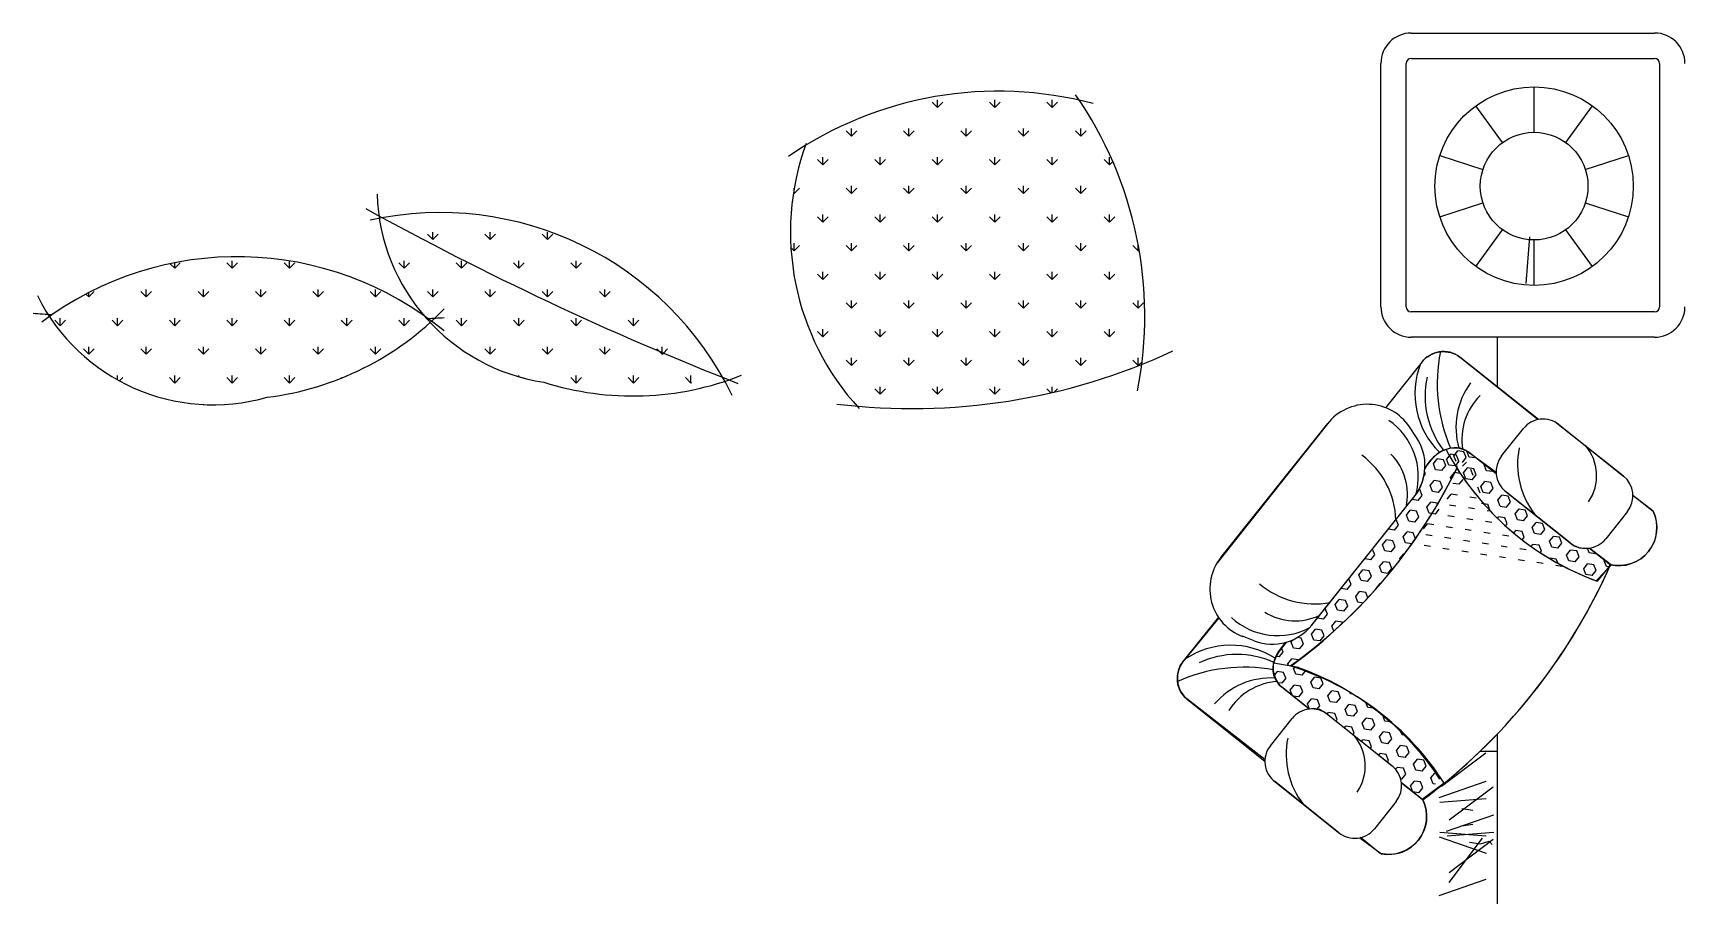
# Model space of a CAD drawing. Header units: inches. Extents: x -0.4 to 42.1, y 14 to 38.8.
# Drawn here: x 28.335 to 31.594, y 34.208 to 35.91 of the extents above; entities that cross this region are included whole.
import ezdxf

# ---------------------------------------------------------------- set-up
doc = ezdxf.new("R2010")
doc.units = ezdxf.units.IN
doc.header["$MEASUREMENT"] = 0
doc.layers.add('02', color=2, linetype='Continuous')

msp = doc.modelspace()

# ---------------------------------------------------------------- linework, layer by layer
at = {"layer": '02'}
for p, q in [((31.0543, 35.9098, -0.6857), (31.5343, 35.9098, -0.6857)), ((31.0543, 35.8598, -0.6857), (31.5343, 35.8598, -0.6857)), ((30.9943, 35.3698, -0.6857), (30.9943, 35.8498, -0.6857)), ((31.0443, 35.3698, -0.6857), (31.0443, 35.8498, -0.6857)), ((31.5443, 35.8498, -0.6857), (31.5443, 35.3698, -0.6857)), ((31.2967, 35.714), (31.2967, 35.8035)), ((30.1197, 35.763), (30.1091, 35.7736)), ((30.1197, 35.763), (30.1197, 35.778)), ((30.1197, 35.763), (30.1303, 35.7736)), ((30.2329, 35.763), (30.2223, 35.7736)), ((30.2329, 35.763), (30.2329, 35.778)), ((30.2329, 35.763), (30.2435, 35.7736)), ((30.346, 35.763), (30.3354, 35.7736)), ((30.346, 35.763), (30.346, 35.778)), ((30.346, 35.763), (30.3566, 35.7736)), ((31.2343, 35.6937), (31.1817, 35.7662)), ((31.3591, 35.6937), (31.4118, 35.7662)), ((29.95, 35.7064), (29.95, 35.7214)), ((30.0632, 35.7064), (30.0632, 35.7214)), ((30.1763, 35.7064), (30.1763, 35.7214)), ((30.2894, 35.7064), (30.2894, 35.7214)), ((30.4026, 35.7064), (30.4026, 35.7214)), ((29.95, 35.7064), (29.9394, 35.717)), ((29.95, 35.7064), (29.9606, 35.717)), ((30.0632, 35.7064), (30.0525, 35.717)), ((30.0632, 35.7064), (30.0738, 35.717)), ((30.1763, 35.7064), (30.1657, 35.717)), ((30.1763, 35.7064), (30.1869, 35.717)), ((30.2894, 35.7064), (30.2788, 35.717)), ((30.2894, 35.7064), (30.3, 35.717)), ((30.4026, 35.7064), (30.392, 35.717)), ((30.4026, 35.7064), (30.4132, 35.717)), ((29.8934, 35.6498), (29.8828, 35.6605)), ((29.8934, 35.6498), (29.8934, 35.6648)), ((29.8934, 35.6498), (29.9041, 35.6605)), ((30.0066, 35.6498), (29.996, 35.6605)), ((30.0066, 35.6498), (30.0066, 35.6648)), ((30.0066, 35.6498), (30.0172, 35.6605)), ((30.1197, 35.6498), (30.1091, 35.6605)), ((30.1197, 35.6498), (30.1197, 35.6648)), ((30.1197, 35.6498), (30.1303, 35.6605)), ((30.2329, 35.6498), (30.2223, 35.6605)), ((30.2329, 35.6498), (30.2329, 35.6648)), ((30.2329, 35.6498), (30.2435, 35.6605)), ((30.346, 35.6498), (30.3354, 35.6605)), ((30.346, 35.6498), (30.346, 35.6648)), ((30.346, 35.6498), (30.3566, 35.6605)), ((30.4591, 35.6498), (30.4485, 35.6605)), ((30.4591, 35.6498), (30.4591, 35.6648)), ((30.4591, 35.6498), (30.4654, 35.6562)), ((31.1106, 35.6683), (31.1957, 35.6406)), ((31.3977, 35.6406), (31.4829, 35.6683)), ((29.8369, 35.5933), (29.8354, 35.5948)), ((29.8369, 35.5933), (29.8369, 35.6039)), ((29.8369, 35.5933), (29.8475, 35.6039)), ((29.95, 35.5933), (29.9394, 35.6039)), ((29.95, 35.5933), (29.95, 35.6083)), ((29.95, 35.5933), (29.9606, 35.6039)), ((30.0632, 35.5933), (30.0525, 35.6039)), ((30.0632, 35.5933), (30.0632, 35.6083)), ((30.0632, 35.5933), (30.0738, 35.6039)), ((30.1763, 35.5933), (30.1657, 35.6039)), ((30.1763, 35.5933), (30.1763, 35.6083)), ((30.1763, 35.5933), (30.1869, 35.6039)), ((30.2894, 35.5933), (30.2788, 35.6039)), ((30.2894, 35.5933), (30.2894, 35.6083)), ((30.2894, 35.5933), (30.3, 35.6039)), ((30.4026, 35.5933), (30.392, 35.6039)), ((30.4026, 35.5933), (30.4026, 35.6083)), ((30.4026, 35.5933), (30.4132, 35.6039)), ((31.1106, 35.5473), (31.1957, 35.575)), ((31.3977, 35.575), (31.4829, 35.5473)), ((29.8934, 35.5367), (29.8828, 35.5473)), ((29.8934, 35.5367), (29.8934, 35.5517)), ((29.8934, 35.5367), (29.9041, 35.5473)), ((30.0066, 35.5367), (29.996, 35.5473)), ((30.0066, 35.5367), (30.0066, 35.5517)), ((30.0066, 35.5367), (30.0172, 35.5473)), ((30.1197, 35.5367), (30.1091, 35.5473)), ((30.1197, 35.5367), (30.1197, 35.5517)), ((30.1197, 35.5367), (30.1303, 35.5473)), ((30.2329, 35.5367), (30.2223, 35.5473)), ((30.2329, 35.5367), (30.2329, 35.5517)), ((30.2329, 35.5367), (30.2435, 35.5473)), ((30.346, 35.5367), (30.3354, 35.5473)), ((30.346, 35.5367), (30.346, 35.5517)), ((30.346, 35.5367), (30.3566, 35.5473)), ((30.4591, 35.5367), (30.4485, 35.5473)), ((30.4591, 35.5367), (30.4591, 35.5517)), ((30.4591, 35.5367), (30.4697, 35.5473)), ((29.1239, 35.5023, -1.3714), (29.1133, 35.513, -1.3714)), ((29.1239, 35.5023, -1.3714), (29.1239, 35.5173, -1.3714)), ((29.1239, 35.5023, -1.3714), (29.1345, 35.513, -1.3714)), ((29.237, 35.5023, -1.3714), (29.2264, 35.513, -1.3714)), ((29.237, 35.5023, -1.3714), (29.237, 35.5173, -1.3714)), ((29.237, 35.5023, -1.3714), (29.2476, 35.513, -1.3714)), ((29.3502, 35.5023, -1.3714), (29.3396, 35.513, -1.3714)), ((29.3502, 35.5023, -1.3714), (29.3502, 35.5173, -1.3714)), ((29.3502, 35.5023, -1.3714), (29.3608, 35.513, -1.3714)), ((29.8369, 35.4801), (29.8369, 35.4951)), ((29.95, 35.4801), (29.95, 35.4951)), ((30.0632, 35.4801), (30.0632, 35.4951)), ((30.1763, 35.4801), (30.1763, 35.4951)), ((30.2894, 35.4801), (30.2894, 35.4951)), ((30.4026, 35.4801), (30.4026, 35.4951)), ((31.1817, 35.4494), (31.2343, 35.5219)), ((31.2811, 35.416, -0.6857), (31.288, 35.5079, -0.6857)), ((31.2967, 35.4121), (31.2967, 35.5016)), ((31.4118, 35.4494), (31.3591, 35.5219)), ((28.7279, 35.4458, -1.3714), (28.7279, 35.4608, -1.3714)), ((28.8411, 35.4458, -1.3714), (28.8411, 35.4603, -1.3714)), ((29.0673, 35.4458, -1.3714), (29.0673, 35.4608, -1.3714)), ((29.1805, 35.4458, -1.3714), (29.1805, 35.4608, -1.3714)), ((29.2936, 35.4458, -1.3714), (29.2936, 35.4608, -1.3714)), ((29.4067, 35.4458, -1.3714), (29.4067, 35.4608, -1.3714)), ((29.8369, 35.4801), (29.8304, 35.4866)), ((29.8369, 35.4801), (29.8475, 35.4907)), ((29.95, 35.4801), (29.9394, 35.4907)), ((29.95, 35.4801), (29.9606, 35.4907)), ((30.0632, 35.4801), (30.0525, 35.4907)), ((30.0632, 35.4801), (30.0738, 35.4907)), ((30.1763, 35.4801), (30.1657, 35.4907)), ((30.1763, 35.4801), (30.1869, 35.4907)), ((30.2894, 35.4801), (30.2788, 35.4907)), ((30.2894, 35.4801), (30.3, 35.4907)), ((30.4026, 35.4801), (30.392, 35.4907)), ((30.4026, 35.4801), (30.4132, 35.4907)), ((30.5157, 35.4801), (30.5051, 35.4907)), ((30.5157, 35.4801), (30.5157, 35.4914)), ((30.5157, 35.4801), (30.5174, 35.4818)), ((28.6148, 35.4458, -1.3714), (28.6058, 35.4548, -1.3714)), ((28.6148, 35.4458, -1.3714), (28.6148, 35.4566, -1.3714)), ((28.6148, 35.4458, -1.3714), (28.6254, 35.4564, -1.3714)), ((28.7279, 35.4458, -1.3714), (28.7173, 35.4564, -1.3714)), ((28.7279, 35.4458, -1.3714), (28.7385, 35.4564, -1.3714)), ((28.8411, 35.4458, -1.3714), (28.8305, 35.4564, -1.3714)), ((28.8411, 35.4458, -1.3714), (28.8517, 35.4564, -1.3714)), ((29.0673, 35.4458, -1.3714), (29.0567, 35.4564, -1.3714)), ((29.0673, 35.4458, -1.3714), (29.0779, 35.4564, -1.3714)), ((29.1805, 35.4458, -1.3714), (29.1699, 35.4564, -1.3714)), ((29.1805, 35.4458, -1.3714), (29.1911, 35.4564, -1.3714)), ((29.2936, 35.4458, -1.3714), (29.283, 35.4564, -1.3714)), ((29.2936, 35.4458, -1.3714), (29.3042, 35.4564, -1.3714)), ((29.4067, 35.4458, -1.3714), (29.3961, 35.4564, -1.3714)), ((29.4067, 35.4458, -1.3714), (29.4174, 35.4564, -1.3714)), ((29.8934, 35.4236), (29.8828, 35.4342)), ((29.8934, 35.4236), (29.8934, 35.4386)), ((29.8934, 35.4236), (29.9041, 35.4342)), ((30.0066, 35.4236), (29.996, 35.4342)), ((30.0066, 35.4236), (30.0066, 35.4386)), ((30.0066, 35.4236), (30.0172, 35.4342)), ((30.1197, 35.4236), (30.1091, 35.4342)), ((30.1197, 35.4236), (30.1197, 35.4386)), ((30.1197, 35.4236), (30.1303, 35.4342)), ((30.2329, 35.4236), (30.2223, 35.4342)), ((30.2329, 35.4236), (30.2329, 35.4386)), ((30.2329, 35.4236), (30.2435, 35.4342)), ((30.346, 35.4236), (30.3354, 35.4342)), ((30.346, 35.4236), (30.346, 35.4386)), ((30.346, 35.4236), (30.3566, 35.4342)), ((30.4591, 35.4236), (30.4485, 35.4342)), ((30.4591, 35.4236), (30.4591, 35.4386)), ((30.4591, 35.4236), (30.4697, 35.4342)), ((28.4451, 35.3892, -1.3714), (28.4395, 35.3948, -1.3714)), ((28.4451, 35.3892, -1.3714), (28.4557, 35.3998, -1.3714)), ((28.4451, 35.3892, -1.3714), (28.4451, 35.3977, -1.3714)), ((28.5582, 35.3892, -1.3714), (28.5476, 35.3998, -1.3714)), ((28.5582, 35.3892, -1.3714), (28.5582, 35.4042, -1.3714)), ((28.5582, 35.3892, -1.3714), (28.5688, 35.3998, -1.3714)), ((28.6714, 35.3892, -1.3714), (28.6607, 35.3998, -1.3714)), ((28.6714, 35.3892, -1.3714), (28.6714, 35.4042, -1.3714)), ((28.6714, 35.3892, -1.3714), (28.682, 35.3998, -1.3714)), ((28.7845, 35.3892, -1.3714), (28.7739, 35.3998, -1.3714)), ((28.7845, 35.3892, -1.3714), (28.7845, 35.4042, -1.3714)), ((28.7845, 35.3892, -1.3714), (28.7951, 35.3998, -1.3714)), ((28.8976, 35.3892, -1.3714), (28.887, 35.3998, -1.3714)), ((28.8976, 35.3892, -1.3714), (28.8976, 35.4042, -1.3714)), ((28.8976, 35.3892, -1.3714), (28.9082, 35.3998, -1.3714)), ((29.0108, 35.3892, -1.3714), (29.0002, 35.3998, -1.3714)), ((29.0108, 35.3892, -1.3714), (29.0108, 35.4042, -1.3714)), ((29.0108, 35.3892, -1.3714), (29.0214, 35.3998, -1.3714)), ((29.1239, 35.3892, -1.3714), (29.1133, 35.3998, -1.3714)), ((29.1239, 35.3892, -1.3714), (29.1239, 35.4042, -1.3714)), ((29.1239, 35.3892, -1.3714), (29.1345, 35.3998, -1.3714)), ((29.237, 35.3892, -1.3714), (29.2264, 35.3998, -1.3714)), ((29.237, 35.3892, -1.3714), (29.237, 35.4042, -1.3714)), ((29.237, 35.3892, -1.3714), (29.2476, 35.3998, -1.3714)), ((29.3502, 35.3892, -1.3714), (29.3396, 35.3998, -1.3714)), ((29.3502, 35.3892, -1.3714), (29.3502, 35.4042, -1.3714)), ((29.3502, 35.3892, -1.3714), (29.3608, 35.3998, -1.3714)), ((29.4633, 35.3892, -1.3714), (29.4527, 35.3998, -1.3714)), ((29.4633, 35.3892, -1.3714), (29.4633, 35.4042, -1.3714)), ((29.4633, 35.3892, -1.3714), (29.4739, 35.3998, -1.3714)), ((29.95, 35.367), (29.9394, 35.3776)), ((29.95, 35.367), (29.95, 35.382)), ((29.95, 35.367), (29.9606, 35.3776)), ((30.0632, 35.367), (30.0525, 35.3776)), ((30.0632, 35.367), (30.0632, 35.382)), ((30.0632, 35.367), (30.0738, 35.3776)), ((30.1763, 35.367), (30.1657, 35.3776)), ((30.1763, 35.367), (30.1763, 35.382)), ((30.1763, 35.367), (30.1869, 35.3776)), ((30.2894, 35.367), (30.2788, 35.3776)), ((30.2894, 35.367), (30.2894, 35.382)), ((30.2894, 35.367), (30.3, 35.3776)), ((30.4026, 35.367), (30.392, 35.3776)), ((30.4026, 35.367), (30.4026, 35.382)), ((30.4026, 35.367), (30.4132, 35.3776)), ((30.5157, 35.367), (30.5051, 35.3776)), ((30.5157, 35.367), (30.5157, 35.382)), ((30.5157, 35.367), (30.5263, 35.3776)), ((28.3885, 35.3326, -1.3714), (28.3779, 35.3432, -1.3714)), ((28.3885, 35.3326, -1.3714), (28.3885, 35.3476, -1.3714)), ((28.3885, 35.3326, -1.3714), (28.3991, 35.3432, -1.3714)), ((28.5017, 35.3326, -1.3714), (28.491, 35.3432, -1.3714)), ((28.5017, 35.3326, -1.3714), (28.5017, 35.3476, -1.3714)), ((28.5017, 35.3326, -1.3714), (28.5123, 35.3432, -1.3714)), ((28.6048, 35.3426, -1.3714), (28.6042, 35.3432, -1.3714)), ((28.6148, 35.3326, -1.3714), (28.6048, 35.3426, -1.3714)), ((28.6148, 35.3326, -1.3714), (28.6148, 35.3476, -1.3714)), ((28.6148, 35.3326, -1.3714), (28.6242, 35.342, -1.3714)), ((28.6242, 35.342, -1.3714), (28.6254, 35.3432, -1.3714)), ((28.7206, 35.3399, -1.3714), (28.7173, 35.3432, -1.3714)), ((28.7279, 35.3326, -1.3714), (28.7206, 35.3399, -1.3714)), ((28.7279, 35.3326, -1.3714), (28.7279, 35.3476, -1.3714)), ((28.7279, 35.3326, -1.3714), (28.735, 35.3397, -1.3714)), ((28.735, 35.3397, -1.3714), (28.7385, 35.3432, -1.3714)), ((28.8343, 35.3394, -1.3714), (28.8305, 35.3432, -1.3714)), ((28.8411, 35.3326, -1.3714), (28.8343, 35.3394, -1.3714)), ((28.8411, 35.3326, -1.3714), (28.8411, 35.3476, -1.3714)), ((28.8411, 35.3326, -1.3714), (28.8479, 35.3395, -1.3714)), ((28.8479, 35.3395, -1.3714), (28.8517, 35.3432, -1.3714)), ((28.946, 35.3408, -1.3714), (28.9436, 35.3432, -1.3714)), ((28.9542, 35.3326, -1.3714), (28.946, 35.3408, -1.3714)), ((28.9542, 35.3326, -1.3714), (28.9542, 35.3476, -1.3714)), ((28.9542, 35.3326, -1.3714), (28.9628, 35.3412, -1.3714)), ((28.9628, 35.3412, -1.3714), (28.9648, 35.3432, -1.3714)), ((29.0673, 35.3326, -1.3714), (29.0567, 35.3432, -1.3714)), ((29.0673, 35.3326, -1.3714), (29.0673, 35.3476, -1.3714)), ((29.0673, 35.3326, -1.3714), (29.0779, 35.3432, -1.3714)), ((29.1805, 35.3326, -1.3714), (29.1699, 35.3432, -1.3714)), ((29.1805, 35.3326, -1.3714), (29.1805, 35.3476, -1.3714)), ((29.1805, 35.3326, -1.3714), (29.1911, 35.3432, -1.3714)), ((29.2936, 35.3326, -1.3714), (29.283, 35.3432, -1.3714)), ((29.2936, 35.3326, -1.3714), (29.2936, 35.3476, -1.3714)), ((29.2936, 35.3326, -1.3714), (29.3042, 35.3432, -1.3714)), ((29.4067, 35.3326, -1.3714), (29.3961, 35.3432, -1.3714)), ((29.4067, 35.3326, -1.3714), (29.4067, 35.3476, -1.3714)), ((29.4067, 35.3326, -1.3714), (29.4174, 35.3432, -1.3714)), ((29.5199, 35.3326, -1.3714), (29.5093, 35.3432, -1.3714)), ((29.5199, 35.3326, -1.3714), (29.5199, 35.3476, -1.3714)), ((29.5199, 35.3326, -1.3714), (29.5305, 35.3432, -1.3714)), ((31.5343, 35.3598, -0.6857), (31.0543, 35.3598, -0.6857)), ((29.8934, 35.3104), (29.8828, 35.321)), ((29.8934, 35.3104), (29.8934, 35.3254)), ((29.8934, 35.3104), (29.9041, 35.321)), ((30.0066, 35.3104), (29.996, 35.321)), ((30.0066, 35.3104), (30.0066, 35.3254)), ((30.0066, 35.3104), (30.0172, 35.321)), ((30.1197, 35.3104), (30.1091, 35.321)), ((30.1197, 35.3104), (30.1197, 35.3254)), ((30.1197, 35.3104), (30.1303, 35.321)), ((30.2329, 35.3104), (30.2223, 35.321)), ((30.2329, 35.3104), (30.2329, 35.3254)), ((30.2329, 35.3104), (30.2435, 35.321)), ((30.346, 35.3104), (30.3354, 35.321)), ((30.346, 35.3104), (30.346, 35.3254)), ((30.346, 35.3104), (30.3566, 35.321)), ((30.4591, 35.3104), (30.4485, 35.321)), ((30.4591, 35.3104), (30.4591, 35.3254)), ((30.4591, 35.3104), (30.4697, 35.321)), ((31.5343, 35.3098, -0.6857), (31.0543, 35.3098, -0.6857)), ((31.2238, 35.3098, -0.6857), (31.2238, 35.2121, -0.6857)), ((28.4451, 35.2761, -1.3714), (28.4345, 35.2867, -1.3714)), ((28.4451, 35.2761, -1.3714), (28.4451, 35.2911, -1.3714)), ((28.4451, 35.2761, -1.3714), (28.4557, 35.2867, -1.3714)), ((28.5582, 35.2761, -1.3714), (28.5476, 35.2867, -1.3714)), ((28.5582, 35.2761, -1.3714), (28.5582, 35.2911, -1.3714)), ((28.5582, 35.2761, -1.3714), (28.5688, 35.2867, -1.3714)), ((28.6714, 35.2761, -1.3714), (28.6607, 35.2867, -1.3714)), ((28.6714, 35.2761, -1.3714), (28.6714, 35.2911, -1.3714)), ((28.6714, 35.2761, -1.3714), (28.682, 35.2867, -1.3714)), ((28.7845, 35.2761, -1.3714), (28.7739, 35.2867, -1.3714)), ((28.7845, 35.2761, -1.3714), (28.7845, 35.2911, -1.3714)), ((28.7845, 35.2761, -1.3714), (28.7951, 35.2867, -1.3714)), ((28.8976, 35.2761, -1.3714), (28.887, 35.2867, -1.3714)), ((28.8976, 35.2761, -1.3714), (28.8976, 35.2911, -1.3714)), ((28.8976, 35.2761, -1.3714), (28.9082, 35.2867, -1.3714)), ((29.0108, 35.2761, -1.3714), (29.0002, 35.2867, -1.3714)), ((29.0108, 35.2761, -1.3714), (29.0108, 35.2911, -1.3714)), ((29.0108, 35.2761, -1.3714), (29.0214, 35.2867, -1.3714)), ((29.237, 35.2761, -1.3714), (29.2264, 35.2867, -1.3714)), ((29.237, 35.2761, -1.3714), (29.237, 35.2911, -1.3714)), ((29.237, 35.2761, -1.3714), (29.2476, 35.2867, -1.3714)), ((29.3502, 35.2761, -1.3714), (29.3396, 35.2867, -1.3714)), ((29.3502, 35.2761, -1.3714), (29.3502, 35.2911, -1.3714)), ((29.3502, 35.2761, -1.3714), (29.3608, 35.2867, -1.3714)), ((29.4633, 35.2761, -1.3714), (29.4527, 35.2867, -1.3714)), ((29.4633, 35.2761, -1.3714), (29.4633, 35.2911, -1.3714)), ((29.4633, 35.2761, -1.3714), (29.4739, 35.2867, -1.3714)), ((29.5702, 35.2823, -1.3714), (29.5658, 35.2867, -1.3714)), ((29.5765, 35.2761, -1.3714), (29.5702, 35.2823, -1.3714)), ((29.5765, 35.2761, -1.3714), (29.5765, 35.2911, -1.3714)), ((29.5765, 35.2761, -1.3714), (29.579, 35.2786, -1.3714)), ((29.579, 35.2786, -1.3714), (29.5871, 35.2867, -1.3714)), ((29.95, 35.2539), (29.9394, 35.2645)), ((29.95, 35.2539), (29.95, 35.2689)), ((29.95, 35.2539), (29.9606, 35.2645)), ((30.0632, 35.2539), (30.0525, 35.2645)), ((30.0632, 35.2539), (30.0632, 35.2689)), ((30.0632, 35.2539), (30.0738, 35.2645)), ((30.1763, 35.2539), (30.1657, 35.2645)), ((30.1763, 35.2539), (30.1763, 35.2689)), ((30.1763, 35.2539), (30.1869, 35.2645)), ((30.2894, 35.2539), (30.2788, 35.2645)), ((30.2894, 35.2539), (30.2894, 35.2689)), ((30.2894, 35.2539), (30.3, 35.2645)), ((30.4026, 35.2539), (30.392, 35.2645)), ((30.4026, 35.2539), (30.4026, 35.2689)), ((30.4026, 35.2539), (30.4132, 35.2645)), ((30.5157, 35.2539), (30.5051, 35.2645)), ((30.5157, 35.2539), (30.5157, 35.2689)), ((31.305, 35.1476, -0.6857), (31.15, 35.2708, -0.6857)), ((31.1515, 35.2696, -0.6857), (31.3046, 35.1475, -0.6857)), ((28.5017, 35.2259, -1.3714), (28.5017, 35.2345, -1.3714)), ((28.6148, 35.2195, -1.3714), (28.6148, 35.2345, -1.3714)), ((28.7279, 35.2195, -1.3714), (28.7279, 35.2345, -1.3714)), ((28.8411, 35.2195, -1.3714), (28.8411, 35.2345, -1.3714)), ((28.9542, 35.2336, -1.3714), (28.9542, 35.2345, -1.3714)), ((29.2936, 35.232, -1.3714), (29.2936, 35.2345, -1.3714)), ((29.4067, 35.2195, -1.3714), (29.4067, 35.2345, -1.3714)), ((29.5199, 35.2195, -1.3714), (29.5199, 35.2345, -1.3714)), ((29.633, 35.2195, -1.3714), (29.633, 35.2345, -1.3714)), ((30.5157, 35.2539), (30.5232, 35.2613)), ((31.0756, 35.2611), (31.0035, 35.1708)), ((28.5058, 35.2236, -1.3714), (28.5123, 35.2301, -1.3714)), ((28.6148, 35.2195, -1.3714), (28.6042, 35.2301, -1.3714)), ((28.6148, 35.2195, -1.3714), (28.6254, 35.2301, -1.3714)), ((28.7279, 35.2195, -1.3714), (28.7173, 35.2301, -1.3714)), ((28.7279, 35.2195, -1.3714), (28.7385, 35.2301, -1.3714)), ((28.8411, 35.2195, -1.3714), (28.8305, 35.2301, -1.3714)), ((28.8411, 35.2195, -1.3714), (28.8517, 35.2301, -1.3714)), ((28.9443, 35.2294, -1.3714), (28.9436, 35.2301, -1.3714)), ((29.3034, 35.2293, -1.3714), (29.3042, 35.2301, -1.3714)), ((29.4067, 35.2195, -1.3714), (29.3961, 35.2301, -1.3714)), ((29.4067, 35.2195, -1.3714), (29.4174, 35.2301, -1.3714)), ((29.5199, 35.2195, -1.3714), (29.5093, 35.2301, -1.3714)), ((29.5199, 35.2195, -1.3714), (29.5305, 35.2301, -1.3714)), ((29.633, 35.2195, -1.3714), (29.6224, 35.2301, -1.3714)), ((29.633, 35.2195, -1.3714), (29.6342, 35.2207, -1.3714)), ((30.0066, 35.1973), (29.996, 35.2079)), ((30.0066, 35.1973), (30.0066, 35.2123)), ((30.0066, 35.1973), (30.0172, 35.2079)), ((30.1197, 35.1973), (30.1091, 35.2079)), ((30.1197, 35.1973), (30.1197, 35.2123)), ((30.1197, 35.1973), (30.1303, 35.2079)), ((30.2329, 35.1973), (30.2223, 35.2079)), ((30.2329, 35.1973), (30.2329, 35.2123)), ((30.2329, 35.1973), (30.2435, 35.2079)), ((30.3432, 35.2001), (30.3354, 35.2079)), ((30.346, 35.2008), (30.346, 35.2123)), ((30.3506, 35.2019), (30.3566, 35.2079)), ((28.6714, 35.1771, -1.3714), (28.6714, 35.1779, -1.3714)), ((30.8889, 35.1391, -0.6857), (30.6717, 34.8657, -0.6857)), ((30.6787, 34.8757, -0.6857), (30.8894, 35.1398, -0.6857)), ((31.4728, 35.0361, -0.6857), (31.3373, 35.143, -0.6857)), ((31.3457, 35.1376, -0.6857), (31.4728, 35.0361, -0.6857)), ((31.0646, 35.1123, -0.6857), (31.0508, 35.133, -0.6857)), ((31.2326, 35.076, -0.6857), (31.2754, 35.1297, -0.6857)), ((31.0813, 35.0518, -0.6857), (31.0969, 35.0714, -0.6857)), ((31.0979, 35.0602, -0.6857), (31.1056, 35.07, -0.6857)), ((31.118, 35.0682, -0.6857), (31.1056, 35.07, -0.6857)), ((31.1315, 35.0791), (31.1237, 35.0694)), ((31.1282, 35.0577, -0.6857), (31.1237, 35.0694, -0.6857)), ((31.1438, 35.0773, -0.6857), (31.1315, 35.0791, -0.6857)), ((31.1382, 35.0761, -0.6857), (31.146, 35.0858, -0.6857)), ((31.1427, 35.0644, -0.6857), (31.1382, 35.0761, -0.6857)), ((31.1484, 35.0656, -0.6857), (31.1438, 35.0773, -0.6857)), ((31.1583, 35.084, -0.6857), (31.146, 35.0858, -0.6857)), ((31.1551, 35.0626, -0.6857), (31.1629, 35.0723, -0.6857)), ((31.1629, 35.0723, -0.6857), (31.1583, 35.084, -0.6857)), ((31.1617, 35.0868, -0.6857), (31.2217, 35.0438, -0.6857)), ((31.1643, 35.0855), (31.164, 35.0852)), ((31.1686, 35.0735, -0.6857), (31.164, 35.0852, -0.6857)), ((31.1809, 35.0717, -0.6857), (31.1686, 35.0735, -0.6857)), ((31.1728, 35.0799, -0.6857), (31.2218, 35.0408, -0.6857)), ((31.1809, 35.0717, -0.6857), (31.1818, 35.0728, -0.6857)), ((31.0795, 35.0373, -0.6857), (31.0823, 35.0407, -0.6857)), ((31.0823, 35.0407, -0.6857), (31.0807, 35.0447, -0.6857)), ((31.1024, 35.0486, -0.6857), (31.0979, 35.0602, -0.6857)), ((31.1148, 35.0467, -0.6857), (31.1024, 35.0486, -0.6857)), ((31.1148, 35.0467, -0.6857), (31.1226, 35.0565, -0.6857)), ((31.1226, 35.0565, -0.6857), (31.118, 35.0682, -0.6857)), ((31.1406, 35.0559, -0.6857), (31.1282, 35.0577, -0.6857)), ((31.1317, 35.0332, -0.6857), (31.1395, 35.043, -0.6857)), ((31.151, 35.0413, -0.6857), (31.1395, 35.043, -0.6857)), ((31.1484, 35.0656), (31.1406, 35.0559)), ((31.1447, 35.0509, -0.6857), (31.1448, 35.056, -0.6857)), ((31.153, 35.0383, -0.6857), (31.1519, 35.0411, -0.6857)), ((31.1553, 35.0557, -0.6857), (31.1634, 35.0637, -0.6857)), ((31.1575, 35.0423, -0.6857), (31.1653, 35.0521, -0.6857)), ((31.1621, 35.0307, -0.6857), (31.1575, 35.0423, -0.6857)), ((31.1777, 35.0503, -0.6857), (31.1653, 35.0521, -0.6857)), ((31.1766, 35.0374, -0.6857), (31.172, 35.0491, -0.6857)), ((31.1745, 35.0288, -0.6857), (31.1823, 35.0386, -0.6857)), ((31.1823, 35.0386, -0.6857), (31.1777, 35.0503, -0.6857)), ((31.1978, 35.0582, -0.6857), (31.1987, 35.0593, -0.6857)), ((31.2024, 35.0465, -0.6857), (31.1978, 35.0582, -0.6857)), ((31.2148, 35.0447, -0.6857), (31.2024, 35.0465, -0.6857)), ((31.2148, 35.0447, -0.6857), (31.2156, 35.0458, -0.6857)), ((31.0712, 35.0095, -0.6857), (31.0697, 35.0098, -0.6857)), ((31.0758, 34.9979, -0.6857), (31.0712, 35.0095, -0.6857)), ((31.0914, 35.0174, -0.6857), (31.0992, 35.0272, -0.6857)), ((31.096, 35.0058, -0.6857), (31.0914, 35.0174, -0.6857)), ((31.1083, 35.0039, -0.6857), (31.096, 35.0058, -0.6857)), ((31.1115, 35.0253, -0.6857), (31.0992, 35.0272, -0.6857)), ((31.1083, 35.0039, -0.6857), (31.1161, 35.0137, -0.6857)), ((31.1161, 35.0137, -0.6857), (31.1115, 35.0253, -0.6857)), ((31.1333, 35.0292, -0.6857), (31.1317, 35.0332, -0.6857)), ((31.1486, 35.0197, -0.6857), (31.1363, 35.0216, -0.6857)), ((31.1486, 35.0197, -0.6857), (31.1564, 35.0295, -0.6857)), ((31.1745, 35.0288, -0.6857), (31.1621, 35.0307, -0.6857)), ((31.1903, 35.0025, -0.6857), (31.1857, 35.0141, -0.6857)), ((31.1914, 35.0153, -0.6857), (31.1992, 35.0251, -0.6857)), ((31.1959, 35.0037, -0.6857), (31.1914, 35.0153, -0.6857)), ((31.2083, 35.0018, -0.6857), (31.1959, 35.0037, -0.6857)), ((31.2115, 35.0233, -0.6857), (31.1992, 35.0251, -0.6857)), ((31.2083, 35.0018, -0.6857), (31.2161, 35.0116, -0.6857)), ((31.2161, 35.0116, -0.6857), (31.2115, 35.0233, -0.6857)), ((31.2392, 35.0068, -0.6857), (31.3711, 34.9018, -0.6857)), ((31.3676, 34.9043, -0.6857), (31.2405, 35.0058, -0.6857)), ((30.8571, 34.7405, -0.6857), (31.062, 34.9974, -0.6857)), ((30.8583, 34.7421, -0.6857), (31.0596, 34.9944, -0.6857)), ((31.068, 34.9881, -0.6857), (31.056, 34.9899, -0.6857)), ((31.068, 34.9881, -0.6857), (31.0758, 34.9979, -0.6857)), ((31.0849, 34.9746, -0.6857), (31.0927, 34.9844, -0.6857)), ((31.0895, 34.963, -0.6857), (31.0849, 34.9746, -0.6857)), ((31.1051, 34.9825, -0.6857), (31.0927, 34.9844, -0.6857)), ((31.1019, 34.9611, -0.6857), (31.1096, 34.9709, -0.6857)), ((31.1061, 34.9801, -0.6857), (31.1051, 34.9825, -0.6857)), ((31.1252, 34.9904, -0.6857), (31.133, 35.0002, -0.6857)), ((31.1422, 34.9769, -0.6857), (31.1298, 34.9788, -0.6857)), ((31.1454, 34.9983, -0.6857), (31.133, 35.0002, -0.6857)), ((31.1792, 34.9713, -0.6857), (31.1669, 34.9732, -0.6857)), ((31.1825, 34.9927, -0.6857), (31.1701, 34.9946, -0.6857)), ((31.1927, 34.9823), (31.2051, 34.9804)), ((31.1998, 34.9783, -0.6857), (31.1994, 34.9792, -0.6857)), ((31.2096, 34.9688, -0.6857), (31.2051, 34.9804, -0.6857)), ((31.2252, 34.9883, -0.6857), (31.233, 34.9981, -0.6857)), ((31.2298, 34.9767, -0.6857), (31.2252, 34.9883, -0.6857)), ((31.2298, 34.9767), (31.2422, 34.9748)), ((31.2454, 34.9962, -0.6857), (31.233, 34.9981, -0.6857)), ((31.2422, 34.9748, -0.6857), (31.25, 34.9846, -0.6857)), ((31.25, 34.9846, -0.6857), (31.2454, 34.9962, -0.6857)), ((31.2591, 34.9613, -0.6857), (31.2669, 34.9711, -0.6857)), ((31.2669, 34.9711), (31.2792, 34.9692)), ((31.4916, 34.9983, -0.6857), (31.5314, 34.9666, -0.6857)), ((31.5314, 34.9666, -0.6857), (31.4916, 34.9976, -0.6857)), ((31.0212, 34.9295, -0.6857), (31.029, 34.9393, -0.6857)), ((31.029, 34.9393, -0.6857), (31.0246, 34.9505, -0.6857)), ((31.0446, 34.9588, -0.6857), (31.0524, 34.9686, -0.6857)), ((31.0492, 34.9472, -0.6857), (31.0446, 34.9588, -0.6857)), ((31.0615, 34.9453, -0.6857), (31.0492, 34.9472, -0.6857)), ((31.0648, 34.9667, -0.6857), (31.0524, 34.9686, -0.6857)), ((31.0615, 34.9453, -0.6857), (31.0693, 34.9551, -0.6857)), ((31.0693, 34.9551, -0.6857), (31.0648, 34.9667, -0.6857)), ((31.0785, 34.9318, -0.6857), (31.0863, 34.9416, -0.6857)), ((31.0986, 34.9397, -0.6857), (31.0863, 34.9416, -0.6857)), ((31.1019, 34.9611, -0.6857), (31.0895, 34.963, -0.6857)), ((31.1389, 34.9555, -0.6857), (31.1266, 34.9574, -0.6857)), ((31.176, 34.9499, -0.6857), (31.1637, 34.9518, -0.6857)), ((31.2131, 34.9443, -0.6857), (31.2007, 34.9462, -0.6857)), ((31.2106, 34.9666, -0.6857), (31.204, 34.9676, -0.6857)), ((31.2091, 34.9681, -0.6857), (31.2096, 34.9688, -0.6857)), ((31.2244, 34.9526, -0.6857), (31.2266, 34.9553, -0.6857)), ((31.2389, 34.9534, -0.6857), (31.2266, 34.9553, -0.6857)), ((31.2435, 34.9418, -0.6857), (31.2389, 34.9534, -0.6857)), ((31.2402, 34.9377, -0.6857), (31.2435, 34.9418, -0.6857)), ((31.2636, 34.9497, -0.6857), (31.2591, 34.9613, -0.6857)), ((31.276, 34.9478, -0.6857), (31.2636, 34.9497, -0.6857)), ((31.276, 34.9478, -0.6857), (31.2838, 34.9576, -0.6857)), ((31.2838, 34.9576, -0.6857), (31.2792, 34.9692, -0.6857)), ((31.2929, 34.9343, -0.6857), (31.3007, 34.9441, -0.6857)), ((31.3131, 34.9422, -0.6857), (31.3007, 34.9441, -0.6857)), ((31.3176, 34.9306, -0.6857), (31.3131, 34.9422, -0.6857)), ((31.4807, 34.9659, -0.6857), (31.4379, 34.9122, -0.6857)), ((30.9978, 34.9002, -0.6857), (31.0056, 34.9099, -0.6857)), ((31.018, 34.9081, -0.6857), (31.0056, 34.9099, -0.6857)), ((31.0212, 34.9295, -0.6857), (31.0093, 34.9313, -0.6857)), ((31.0226, 34.8964, -0.6857), (31.018, 34.9081, -0.6857)), ((31.0382, 34.916, -0.6857), (31.046, 34.9258, -0.6857)), ((31.0427, 34.9043, -0.6857), (31.0382, 34.916, -0.6857)), ((31.0583, 34.9239, -0.6857), (31.046, 34.9258, -0.6857)), ((31.0551, 34.9025, -0.6857), (31.0629, 34.9123, -0.6857)), ((31.0628, 34.9125, -0.6857), (31.0583, 34.9239, -0.6857)), ((31.0954, 34.9183, -0.6857), (31.083, 34.9202, -0.6857)), ((31.1325, 34.9127, -0.6857), (31.1201, 34.9146, -0.6857)), ((31.1357, 34.9341, -0.6857), (31.1233, 34.936, -0.6857)), ((31.1696, 34.9071, -0.6857), (31.1572, 34.909, -0.6857)), ((31.1728, 34.9285, -0.6857), (31.1604, 34.9304, -0.6857)), ((31.2099, 34.9229, -0.6857), (31.1975, 34.9248, -0.6857)), ((31.2469, 34.9173, -0.6857), (31.2346, 34.9192, -0.6857)), ((31.2566, 34.9235, -0.6857), (31.2604, 34.9283, -0.6857)), ((31.2728, 34.9264, -0.6857), (31.2604, 34.9283, -0.6857)), ((31.2773, 34.9148, -0.6857), (31.2728, 34.9264, -0.6857)), ((31.2734, 34.9099, -0.6857), (31.2773, 34.9148, -0.6857)), ((31.2975, 34.9227, -0.6857), (31.2929, 34.9343, -0.6857)), ((31.3099, 34.9208, -0.6857), (31.2975, 34.9227, -0.6857)), ((31.3099, 34.9208, -0.6857), (31.3176, 34.9306, -0.6857)), ((31.3268, 34.9073, -0.6857), (31.3346, 34.9171, -0.6857)), ((31.3313, 34.8957, -0.6857), (31.3268, 34.9073, -0.6857)), ((31.3469, 34.9152, -0.6857), (31.3346, 34.9171, -0.6857)), ((31.3515, 34.9036, -0.6857), (31.3469, 34.9152, -0.6857)), ((30.9745, 34.8709, -0.6857), (30.9823, 34.8806, -0.6857)), ((30.9823, 34.8806, -0.6857), (30.9778, 34.8919, -0.6857)), ((31.0024, 34.8885, -0.6857), (30.9978, 34.9002, -0.6857)), ((31.0148, 34.8867, -0.6857), (31.0024, 34.8885, -0.6857)), ((31.0148, 34.8867, -0.6857), (31.0226, 34.8964, -0.6857)), ((31.0317, 34.8732, -0.6857), (31.0395, 34.8829, -0.6857)), ((31.0325, 34.8712, -0.6857), (31.0317, 34.8732, -0.6857)), ((31.0412, 34.8827, -0.6857), (31.0395, 34.8829, -0.6857)), ((31.0551, 34.9025, -0.6857), (31.0427, 34.9043, -0.6857)), ((31.0922, 34.8969, -0.6857), (31.0798, 34.8988, -0.6857)), ((31.1292, 34.8913, -0.6857), (31.1169, 34.8932, -0.6857)), ((31.1663, 34.8857, -0.6857), (31.154, 34.8876, -0.6857)), ((31.2034, 34.8801, -0.6857), (31.191, 34.882, -0.6857)), ((31.2066, 34.9015, -0.6857), (31.1943, 34.9034, -0.6857)), ((31.2405, 34.8745, -0.6857), (31.2281, 34.8764, -0.6857)), ((31.2437, 34.8959, -0.6857), (31.2314, 34.8978, -0.6857)), ((31.2808, 34.8903, -0.6857), (31.2684, 34.8922, -0.6857)), ((31.2909, 34.897, -0.6857), (31.2943, 34.9013, -0.6857)), ((31.3066, 34.8994, -0.6857), (31.2943, 34.9013, -0.6857)), ((31.3063, 34.8865, -0.6857), (31.3055, 34.8866, -0.6857)), ((31.3112, 34.8878, -0.6857), (31.3066, 34.8994, -0.6857)), ((31.3088, 34.8848, -0.6857), (31.3112, 34.8878, -0.6857)), ((31.3273, 34.8733, -0.6857), (31.3281, 34.8743, -0.6857)), ((31.3405, 34.8724, -0.6857), (31.3281, 34.8743, -0.6857)), ((31.3437, 34.8938, -0.6857), (31.3313, 34.8957, -0.6857)), ((31.3437, 34.8938, -0.6857), (31.3515, 34.9036, -0.6857)), ((31.3606, 34.8803, -0.6857), (31.3684, 34.8901, -0.6857)), ((31.3652, 34.8687, -0.6857), (31.3606, 34.8803, -0.6857)), ((31.3808, 34.8882, -0.6857), (31.3684, 34.8901, -0.6857)), ((31.3776, 34.8668, -0.6857), (31.3853, 34.8766, -0.6857)), ((31.3853, 34.8766, -0.6857), (31.3808, 34.8882, -0.6857)), ((31.4055, 34.8845, -0.6857), (31.402, 34.8935, -0.6857)), ((31.4179, 34.8826, -0.6857), (31.4055, 34.8845, -0.6857)), ((31.406, 34.8939, -0.6857), (31.4472, 34.861, -0.6857)), ((31.4067, 34.894, -0.6857), (31.4493, 34.8606, -0.6857)), ((31.4179, 34.8826, -0.6857), (31.4187, 34.8837, -0.6857)), ((30.9511, 34.8415, -0.6857), (30.9589, 34.8513, -0.6857)), ((30.9556, 34.8299, -0.6857), (30.9511, 34.8415, -0.6857)), ((30.9712, 34.8494, -0.6857), (30.9589, 34.8513, -0.6857)), ((30.9745, 34.8709, -0.6857), (30.9625, 34.8727, -0.6857)), ((30.9758, 34.8378, -0.6857), (30.9712, 34.8494, -0.6857)), ((30.9914, 34.8574, -0.6857), (30.9992, 34.8671, -0.6857)), ((30.9959, 34.8457, -0.6857), (30.9914, 34.8574, -0.6857)), ((31.0083, 34.8439, -0.6857), (30.9959, 34.8457, -0.6857)), ((31.0115, 34.8653, -0.6857), (30.9992, 34.8671, -0.6857)), ((31.0083, 34.8439, -0.6857), (31.0161, 34.8536, -0.6857)), ((31.0161, 34.8536, -0.6857), (31.0115, 34.8653, -0.6857)), ((31.2776, 34.8689, -0.6857), (31.2652, 34.8708, -0.6857)), ((31.3146, 34.8633, -0.6857), (31.3023, 34.8652, -0.6857)), ((31.3517, 34.8577, -0.6857), (31.3394, 34.8596, -0.6857)), ((31.3439, 34.8637, -0.6857), (31.3405, 34.8724, -0.6857)), ((31.3776, 34.8668, -0.6857), (31.3652, 34.8687, -0.6857)), ((31.3945, 34.8533, -0.6857), (31.4023, 34.8631, -0.6857)), ((31.399, 34.8417, -0.6857), (31.3945, 34.8533, -0.6857)), ((31.4114, 34.8398, -0.6857), (31.399, 34.8417, -0.6857)), ((31.4146, 34.8612, -0.6857), (31.4023, 34.8631, -0.6857)), ((31.4114, 34.8398, -0.6857), (31.4192, 34.8496, -0.6857)), ((31.4192, 34.8496, -0.6857), (31.4146, 34.8612, -0.6857)), ((31.4493, 34.8606, -0.6857), (31.4191, 34.8294, -0.6857)), ((31.4472, 34.861, -0.6857), (31.4213, 34.8286, -0.6857)), ((31.4348, 34.8691, -0.6857), (31.4357, 34.8702, -0.6857)), ((31.4394, 34.8575, -0.6857), (31.4348, 34.8691, -0.6857)), ((31.4438, 34.8568, -0.6857), (31.4394, 34.8575, -0.6857)), ((31.4462, 34.8602, -0.6857), (31.4469, 34.8613, -0.6857)), ((30.9277, 34.8122, -0.6857), (30.9157, 34.814, -0.6857)), ((30.9277, 34.8122, -0.6857), (30.9355, 34.822, -0.6857)), ((30.9355, 34.822, -0.6857), (30.9311, 34.8333, -0.6857)), ((30.9446, 34.7987, -0.6857), (30.9524, 34.8085, -0.6857)), ((30.9648, 34.8066, -0.6857), (30.9524, 34.8085, -0.6857)), ((30.968, 34.828, -0.6857), (30.9556, 34.8299, -0.6857)), ((30.968, 34.828, -0.6857), (30.9758, 34.8378, -0.6857)), ((30.9849, 34.8145, -0.6857), (30.9927, 34.8243, -0.6857)), ((30.9852, 34.8139, -0.6857), (30.9849, 34.8145, -0.6857)), ((30.9941, 34.8241, -0.6857), (30.9927, 34.8243, -0.6857)), ((31.4191, 34.8294, -0.6857), (31.4208, 34.8287, -0.6857)), ((30.9043, 34.7829, -0.6857), (30.9121, 34.7927, -0.6857)), ((30.9089, 34.7713, -0.6857), (30.9043, 34.7829, -0.6857)), ((30.9245, 34.7908, -0.6857), (30.9121, 34.7927, -0.6857)), ((30.9212, 34.7694, -0.6857), (30.929, 34.7792, -0.6857)), ((30.929, 34.7792, -0.6857), (30.9245, 34.7908, -0.6857)), ((30.9492, 34.7871, -0.6857), (30.9446, 34.7987, -0.6857)), ((30.9591, 34.7856, -0.6857), (30.9492, 34.7871, -0.6857)), ((30.9689, 34.7961, -0.6857), (30.9648, 34.8066, -0.6857)), ((30.6748, 34.7562, -0.6857), (30.6032, 34.6688, -0.6857)), ((30.6739, 34.7575), (30.6045, 34.6707)), ((30.8809, 34.7536, -0.6857), (30.869, 34.7554, -0.6857)), ((30.8809, 34.7536, -0.6857), (30.8887, 34.7634, -0.6857)), ((30.8887, 34.7634, -0.6857), (30.8843, 34.7746, -0.6857)), ((30.8978, 34.7401, -0.6857), (30.9056, 34.7499, -0.6857)), ((30.918, 34.748, -0.6857), (30.9056, 34.7499, -0.6857)), ((30.9212, 34.7694, -0.6857), (30.9089, 34.7713, -0.6857)), ((30.9189, 34.7457, -0.6857), (30.918, 34.748, -0.6857)), ((30.7445, 34.711, -0.6857), (30.7212, 34.7199, -0.6857)), ((30.8172, 34.7085, -0.6857), (30.8209, 34.7131, -0.6857)), ((30.8374, 34.7164, -0.6857), (30.8297, 34.7175, -0.6857)), ((30.8419, 34.7047, -0.6857), (30.8374, 34.7164, -0.6857)), ((30.8575, 34.7243, -0.6857), (30.8653, 34.7341, -0.6857)), ((30.8621, 34.7126, -0.6857), (30.8575, 34.7243, -0.6857)), ((30.8745, 34.7108, -0.6857), (30.8621, 34.7126, -0.6857)), ((30.8777, 34.7322, -0.6857), (30.8653, 34.7341, -0.6857)), ((30.8745, 34.7108, -0.6857), (30.8822, 34.7206, -0.6857)), ((30.8822, 34.7206, -0.6857), (30.8777, 34.7322, -0.6857)), ((30.9018, 34.73, -0.6857), (30.8978, 34.7401, -0.6857)), ((30.7938, 34.6792, -0.6857), (30.7871, 34.6802, -0.6857)), ((30.7938, 34.6792, -0.6857), (30.8016, 34.6889, -0.6857)), ((30.7943, 34.692, -0.6857), (30.8071, 34.7081, -0.6857)), ((30.8016, 34.6889, -0.6857), (30.7984, 34.6972, -0.6857)), ((30.8218, 34.6968, -0.6857), (30.8172, 34.7085, -0.6857)), ((30.8341, 34.695, -0.6857), (30.8218, 34.6968, -0.6857)), ((30.8341, 34.695, -0.6857), (30.8419, 34.7047, -0.6857)), ((30.8316, 34.6585, -0.6857), (30.7832, 34.6671, -0.6857)), ((30.7896, 34.6506), (30.7844, 34.6441)), ((30.8019, 34.6487, -0.6857), (30.7896, 34.6506, -0.6857)), ((30.8065, 34.6371, -0.6857), (30.8019, 34.6487, -0.6857)), ((30.8108, 34.6657, -0.6857), (30.8185, 34.6754, -0.6857)), ((30.8122, 34.662, -0.6857), (30.8108, 34.6657, -0.6857)), ((30.8309, 34.6736, -0.6857), (30.8185, 34.6754, -0.6857)), ((30.8246, 34.6598), (30.8221, 34.6566)), ((30.8267, 34.645, -0.6857), (30.8221, 34.6566, -0.6857)), ((30.839, 34.6431, -0.6857), (30.8267, 34.645, -0.6857)), ((30.8316, 34.6719, -0.6857), (30.8309, 34.6736, -0.6857)), ((30.839, 34.6431, -0.6857), (30.8468, 34.6529, -0.6857)), ((30.7987, 34.6273, -0.6857), (30.7915, 34.6284, -0.6857)), ((30.8535, 34.5764, -0.6857), (30.7982, 34.6202, -0.6857)), ((30.8065, 34.6371), (30.7987, 34.6273)), ((30.8527, 34.5763, -0.6857), (30.8028, 34.6161, -0.6857)), ((30.8156, 34.6138, -0.6857), (30.8234, 34.6236, -0.6857)), ((30.8202, 34.6023, -0.6857), (30.8156, 34.6138, -0.6857)), ((30.8358, 34.6217, -0.6857), (30.8234, 34.6236, -0.6857)), ((30.8404, 34.6101, -0.6857), (30.8358, 34.6217, -0.6857)), ((30.8559, 34.6296, -0.6857), (30.8637, 34.6394, -0.6857)), ((30.8605, 34.618, -0.6857), (30.8559, 34.6296, -0.6857)), ((30.8729, 34.6161, -0.6857), (30.8605, 34.618, -0.6857)), ((30.8761, 34.6375, -0.6857), (30.8637, 34.6394, -0.6857)), ((30.8729, 34.6161, -0.6857), (30.8807, 34.6259, -0.6857)), ((30.8807, 34.6259, -0.6857), (30.8761, 34.6375, -0.6857)), ((30.8898, 34.6026, -0.6857), (30.8976, 34.6124, -0.6857)), ((30.91, 34.6105, -0.6857), (30.8976, 34.6124, -0.6857)), ((30.6054, 34.6022, -0.6857), (30.7657, 34.4776, -0.6857)), ((30.7655, 34.4732, -0.6857), (30.6131, 34.5948, -0.6857)), ((30.8326, 34.6003, -0.6857), (30.8203, 34.6021, -0.6857)), ((30.8326, 34.6003, -0.6857), (30.8404, 34.6101, -0.6857)), ((30.8495, 34.5868, -0.6857), (30.8573, 34.5966, -0.6857)), ((30.8536, 34.5764, -0.6857), (30.8495, 34.5868, -0.6857)), ((30.8696, 34.5947, -0.6857), (30.8573, 34.5966, -0.6857)), ((30.8683, 34.5756, -0.6857), (30.8742, 34.5831, -0.6857)), ((30.8742, 34.5831, -0.6857), (30.8696, 34.5947, -0.6857)), ((30.8944, 34.591, -0.6857), (30.8898, 34.6026, -0.6857)), ((30.9067, 34.5891, -0.6857), (30.8944, 34.591, -0.6857)), ((30.9067, 34.5891, -0.6857), (30.9145, 34.5989, -0.6857)), ((30.9145, 34.5989, -0.6857), (30.91, 34.6105, -0.6857)), ((30.9236, 34.5756, -0.6857), (30.9314, 34.5854, -0.6857)), ((30.9438, 34.5835, -0.6857), (30.9314, 34.5854, -0.6857)), ((30.9347, 34.6068, -0.6857), (30.9334, 34.6101, -0.6857)), ((30.9401, 34.606, -0.6857), (30.9347, 34.6068, -0.6857)), ((30.9484, 34.5719, -0.6857), (30.9438, 34.5835, -0.6857)), ((30.9685, 34.5798, -0.6857), (30.9647, 34.5896, -0.6857)), ((30.9805, 34.578, -0.6857), (30.9685, 34.5798, -0.6857)), ((30.7764, 34.5042, -0.6857), (30.8192, 34.5578, -0.6857)), ((31.0184, 34.4627, -0.6857), (30.8837, 34.5696, -0.6857)), ((30.8886, 34.5664, -0.6857), (30.8911, 34.5696, -0.6857)), ((30.8894, 34.5657, -0.6857), (31.0166, 34.4643, -0.6857)), ((30.9035, 34.5677, -0.6857), (30.8911, 34.5696, -0.6857)), ((30.9081, 34.5561, -0.6857), (30.9035, 34.5677, -0.6857)), ((30.9055, 34.5529, -0.6857), (30.9081, 34.5561, -0.6857)), ((30.9282, 34.564, -0.6857), (30.9236, 34.5756, -0.6857)), ((30.9406, 34.5621, -0.6857), (30.9282, 34.564, -0.6857)), ((30.9406, 34.5621, -0.6857), (30.9484, 34.5719, -0.6857)), ((30.9575, 34.5486, -0.6857), (30.9653, 34.5584, -0.6857)), ((30.9621, 34.537, -0.6857), (30.9575, 34.5486, -0.6857)), ((30.9777, 34.5565, -0.6857), (30.9653, 34.5584, -0.6857)), ((30.9822, 34.5449, -0.6857), (30.9777, 34.5565, -0.6857)), ((31.0024, 34.5528, -0.6857), (30.9979, 34.5642, -0.6857)), ((31.0131, 34.5511, -0.6857), (31.0024, 34.5528, -0.6857)), ((30.9224, 34.5394, -0.6857), (30.925, 34.5425, -0.6857)), ((30.9373, 34.5407, -0.6857), (30.925, 34.5425, -0.6857)), ((30.9419, 34.529, -0.6857), (30.9373, 34.5407, -0.6857)), ((30.9394, 34.5259, -0.6857), (30.9419, 34.529, -0.6857)), ((30.9563, 34.5124, -0.6857), (30.9588, 34.5155, -0.6857)), ((30.9712, 34.5137, -0.6857), (30.9588, 34.5155, -0.6857)), ((30.9744, 34.5351, -0.6857), (30.9621, 34.537, -0.6857)), ((30.9744, 34.5351, -0.6857), (30.9822, 34.5449, -0.6857)), ((30.9913, 34.5216, -0.6857), (30.9991, 34.5314, -0.6857)), ((30.9959, 34.5099, -0.6857), (30.9913, 34.5216, -0.6857)), ((31.0115, 34.5295, -0.6857), (30.9991, 34.5314, -0.6857)), ((31.0083, 34.5081, -0.6857), (31.0161, 34.5179, -0.6857)), ((31.0161, 34.5179, -0.6857), (31.0115, 34.5295, -0.6857)), ((31.0362, 34.5258, -0.6857), (31.0339, 34.5317, -0.6857)), ((31.0404, 34.5251, -0.6857), (31.0362, 34.5258, -0.6857)), ((31.2238, 34.5268, -0.6857), (31.2238, 33.5617, -0.6857)), ((30.9758, 34.502, -0.6857), (30.9712, 34.5137, -0.6857)), ((30.9732, 34.4989, -0.6857), (30.9758, 34.502, -0.6857)), ((30.9901, 34.4854, -0.6857), (30.9927, 34.4885, -0.6857)), ((31.005, 34.4867, -0.6857), (30.9927, 34.4885, -0.6857)), ((31.0083, 34.5081, -0.6857), (30.9959, 34.5099, -0.6857)), ((31.0096, 34.475, -0.6857), (31.005, 34.4867, -0.6857)), ((31.0252, 34.4946, -0.6857), (31.033, 34.5044, -0.6857)), ((31.0298, 34.4829, -0.6857), (31.0252, 34.4946, -0.6857)), ((31.0421, 34.4811, -0.6857), (31.0298, 34.4829, -0.6857)), ((31.0454, 34.5025, -0.6857), (31.033, 34.5044, -0.6857)), ((31.0421, 34.4811, -0.6857), (31.0499, 34.4909, -0.6857)), ((31.0499, 34.4909, -0.6857), (31.0454, 34.5025, -0.6857)), ((31.114, 34.4243, -0.6857), (31.2014, 34.4899, -0.6857)), ((31.1905, 34.4934, -0.3429), (31.2238, 34.4934, -0.3429)), ((31.0071, 34.4718, -0.6857), (31.0096, 34.475, -0.6857)), ((31.0234, 34.4576, -0.6857), (31.0265, 34.4615, -0.6857)), ((31.0389, 34.4597, -0.6857), (31.0265, 34.4615, -0.6857)), ((31.0435, 34.448, -0.6857), (31.0389, 34.4597, -0.6857)), ((31.059, 34.4676, -0.6857), (31.0668, 34.4773, -0.6857)), ((31.0636, 34.4559, -0.6857), (31.059, 34.4676, -0.6857)), ((31.076, 34.4541, -0.6857), (31.0636, 34.4559, -0.6857)), ((31.0792, 34.4755, -0.6857), (31.0668, 34.4773, -0.6857)), ((31.076, 34.4541, -0.6857), (31.0838, 34.4638, -0.6857)), ((31.0838, 34.4638, -0.6857), (31.0792, 34.4755, -0.6857)), ((31.0929, 34.4406, -0.6857), (31.1007, 34.4503, -0.6857)), ((31.102, 34.4501, -0.6857), (31.1007, 34.4503, -0.6857)), ((30.9114, 34.3325, -0.6857), (30.7843, 34.4339, -0.6857)), ((30.7857, 34.4328, -0.6857), (30.9136, 34.3308, -0.6857)), ((31.0357, 34.4383, -0.6857), (31.0336, 34.4386, -0.6857)), ((31.0772, 34.3972, -0.6857), (31.0351, 34.4308, -0.6857)), ((31.076, 34.3981, -0.6857), (31.0351, 34.4303, -0.6857)), ((31.0357, 34.4383, -0.6857), (31.0435, 34.448, -0.6857)), ((31.0526, 34.4248, -0.6857), (31.0604, 34.4345, -0.6857)), ((31.0571, 34.4132, -0.6857), (31.0526, 34.4248, -0.6857)), ((31.0727, 34.4327, -0.6857), (31.0604, 34.4345, -0.6857)), ((31.0695, 34.4113, -0.6857), (31.0773, 34.421, -0.6857)), ((31.0773, 34.421, -0.6857), (31.0727, 34.4327, -0.6857)), ((31.1194, 34.4301, -0.6857), (31.076, 34.3981, -0.6857)), ((31.0975, 34.4289, -0.6857), (31.0929, 34.4406, -0.6857)), ((31.102, 34.4283, -0.6857), (31.0975, 34.4289, -0.6857)), ((31.1094, 34.4023, -0.6857), (31.2023, 34.4345, -0.6857)), ((31.1288, 34.3577, -0.6857), (31.2162, 34.4233, -0.6857)), ((31.0245, 34.394, -0.6857), (30.9817, 34.3404, -0.6857)), ((31.0695, 34.4113, -0.6857), (31.0573, 34.4131, -0.6857)), ((31.1105, 34.3931, -0.6857), (31.2023, 34.4, -0.6857)), ((31.1241, 34.3358, -0.6857), (31.2171, 34.3679, -0.6857)), ((31.1541, 34.3805, -0.6857), (31.1759, 34.3771, -0.6857)), ((30.9529, 34.3226, -0.6857), (30.9953, 34.2912, -0.6857)), ((30.993, 34.2917, -0.6857), (30.9539, 34.3228, -0.6857)), ((31.1094, 34.3242, -0.6857), (31.2023, 34.2921, -0.6857)), ((31.1105, 34.3334, -0.6857), (31.2023, 34.3265, -0.6857)), ((31.1253, 34.3266, -0.6857), (31.2171, 34.3335, -0.6857)), ((31.1943, 34.3217, -0.6857), (31.1287, 34.2343, -0.6857)), ((31.1288, 34.2544, -0.6857), (31.2162, 34.32, -0.6857)), ((31.1541, 34.3461, -0.6857), (31.1759, 34.3495, -0.6857)), ((31.1689, 34.3139, -0.6857), (31.1907, 34.3105, -0.6857)), ((31.1907, 34.3105, -0.6857), (31.2079, 34.3162, -0.6857)), ((31.2079, 34.3162, -0.6857), (31.2137, 34.3094, -0.6857)), ((31.1094, 34.209, -0.6857), (31.2023, 34.2411, -0.6857))]:
    msp.add_line(p, q, dxfattribs=at)
for radius in [0.1957, 0.1062]:
    msp.add_circle((31.2967, 35.6078, -0.6857), radius, dxfattribs=at)
for centre, radius, start, end in [((31.0543, 35.8498, -0.6857), 0.06, 90, 180), ((31.5343, 35.8498, -0.6857), 0.06, 0, 90), ((31.0543, 35.8498, -0.6857), 0.01, 90, 180), ((31.5343, 35.8498, -0.6857), 0.01, 0, 90), ((30.2395, 35.0662), 0.7289, 75.0984, 124.6209), ((29.7631, 35.3519), 0.7655, 348.8825, 34.737), ((30.3434, 35.517), 0.5139, 160.0688, 222.5651), ((29.4006, 35.6037, -1.3714), 0.3869, 181.7621, 261.4378), ((32.0205, 41.0564, -1.3714), 6.2725, 241.12492, 248.537), ((29.138, 34.9143, -1.3714), 0.6413, 25.9671, 102.4097), ((28.7382, 34.8273, -1.3714), 0.6413, 50.5205, 126.963), ((28.6906, 35.5635, -1.3714), 0.3869, 206.3154, 285.9912), ((28.7275, 35.7672, -1.3714), 0.5798, 276.9049, 316.196), ((31.0543, 35.3698, -0.6857), 0.06, 180, 270), ((31.0543, 35.3698, -0.6857), 0.01, 180, 270), ((31.5343, 35.3698, -0.6857), 0.01, 270, 0), ((31.5343, 35.3698, -0.6857), 0.06, 270, 0), ((28.8078, 41.6118, -1.3714), 6.2725, 265.67828, 266.02418), ((28.8078, 41.6118, -1.3714), 6.2725, 272.80022, 273.09035), ((30.0695, 36.3907), 1.2216, 263.031, 294.9031), ((31.1179, 35.2272, -0.6857), 0.0543, 98.9831, 142.8478), ((31.4238, 35.2181, -0.6857), 0.3183, 168.5796, 203.4873), ((31.1188, 35.2316, -0.6857), 0.0501, 51.5164, 100.8026), ((29.5188, 35.7737, -1.3714), 0.5798, 252.3515, 291.6426), ((31.2236, 35.1986, -0.6857), 0.1621, 158.822, 225.4311), ((31.255, 35.1933, -0.6857), 0.1734, 167.385, 217.6854), ((31.2898, 35.1322, -0.6857), 0.1474, 143.5817, 196.2473), ((30.9676, 35.0775, -0.6857), 0.1, 33.7336, 141.9355), ((31.275, 35.1084, -0.6857), 0.121, 134.3785, 189.1609), ((30.9344, 35.0353, -0.6857), 0.1338, 344.3229, 55.7219), ((31.3145, 35.0985, -0.6857), 0.05, 51.418, 141.418), ((30.9814, 35.0567, -0.6857), 0.1, 321.418, 33.7336), ((30.858, 34.9437, -0.6857), 0.1661, 2.0558, 53.391), ((30.9344, 34.9999, -0.6857), 0.1125, 347.1377, 44.8046), ((31.1459, 35.021, -0.6857), 0.071, 95.4664, 155.665), ((31.1427, 35.0542, -0.6857), 0.0377, 59.8879, 95.4664), ((31.2717, 35.0448, -0.6857), 0.05, 141.418, 231.418), ((31.4251, 35.0596, -0.6857), 0.1612, 168.62, 217.9528), ((31.3288, 35.0368, -0.6857), 0.0913, 325.4717, 40.868), ((30.2118, 35.503, -0.6857), 1.0357, 305.6507, 334.1778), ((30.1893, 35.5202, -0.6857), 1.064, 306.1556, 333.883), ((30.9295, 35.066, -0.6857), 0.1525, 345.6972, 354.0959), ((31.6098, 35.3463, -0.6857), 0.5509, 212.3024, 249.9386), ((31.4416, 34.997, -0.6857), 0.05, 321.418, 51.418), ((30.9979, 35.0486, -0.6857), 0.082, 321.4277, 345.6972), ((31.4642, 34.9339, -0.6857), 0.0747, 256.6181, 25.8897), ((31.3988, 34.9434, -0.6857), 0.05, 231.418, 321.418), ((30.7569, 34.8133, -0.6857), 0.1, 141.418, 249.1023), ((31.394, 34.9305, -0.6857), 0.0367, 231.4711, 267.1958), ((31.398, 35.0132, -0.6857), 0.1195, 267.1958, 274.159), ((30.3851, 35.3292, -0.6857), 1.1607, 306.5943, 335.4881), ((30.3831, 35.3304, -0.6857), 1.163, 306.6394, 336.1965), ((31.3156, 34.9049, -0.6857), 0.138, 335.4881, 341.1186), ((30.863, 34.9499, -0.6857), 0.1661, 229.4449, 280.7802), ((30.7906, 34.8551, -0.6857), 0.1338, 227.1141, 298.513), ((30.8251, 34.8629, -0.6857), 0.1125, 238.0314, 295.6983), ((30.7801, 34.8044, -0.6857), 0.1, 249.1023, 321.418), ((30.6984, 34.5402, -0.6857), 0.1621, 57.4048, 124.014), ((30.7105, 34.5108, -0.6857), 0.1734, 65.1506, 115.451), ((30.8793, 34.6348, -0.6857), 0.102, 133.6559, 158.6499), ((30.6468, 34.637, -0.6857), 0.054, 143.8342, 220.0274), ((30.7239, 34.3407, -0.6857), 0.3183, 79.3487, 114.2563), ((30.8262, 34.6555, -0.6857), 0.0451, 158.6499, 231.595), ((30.6509, 34.1298, -0.6857), 0.5565, 32.6639, 72.794), ((30.7778, 34.4904, -0.6857), 0.1474, 86.5886, 139.2542), ((30.7977, 34.5101, -0.6857), 0.121, 93.6751, 148.4575), ((30.8582, 34.5266, -0.6857), 0.05, 51.418, 141.418), ((30.8616, 34.5418, -0.6857), 0.0355, 51.5591, 103.2567), ((30.9686, 34.4874, -0.6857), 0.1612, 168.62, 217.9528), ((30.8723, 34.4646, -0.6857), 0.0913, 325.4717, 40.868), ((30.8155, 34.473, -0.6857), 0.05, 141.418, 233.4803), ((30.9854, 34.4252, -0.6857), 0.05, 321.418, 51.418), ((31.0098, 34.3645, -0.6857), 0.0748, 258.8109, 25.9917), ((30.9426, 34.3715, -0.6857), 0.05, 231.418, 321.418)]:
    msp.add_arc(centre, radius, start, end, dxfattribs=at)
at = {"layer": '02', "extrusion": (0, 0, -1)}
for centre, major_axis, start_param, end_param in [((31.1178, 35.2274, -0.6857), (0.0382, -0.0382), 3.029578, 4.600374), ((31.1391, 35.0377, -0.6857), (0.0382, -0.0382), 3.029578, 4.600374), ((31.464, 34.934, -0.6857), (0.0529, 0.0529), 0.334668, 2.582895), ((30.8365, 34.6583, -0.6857), (0.0382, 0.0382), 3.029578, 4.600374), ((30.6468, 34.637, -0.6857), (0.0382, 0.0382), 3.029578, 4.600374), ((30.647, 34.1394, -0.6857), (0.3896, -0.3896), 4.268661, 4.924569), ((31.0098, 34.3646, -0.6857), (0.0529, -0.0529), -1.236202, 1.012172)]:
    msp.add_ellipse(centre, major_axis=major_axis, ratio=1, start_param=start_param, end_param=end_param, dxfattribs=at)
at = {"layer": '02'}
msp.add_ellipse((31.6098, 35.3463, -0.6857), major_axis=(0.3896, 0.3896), ratio=1, start_param=2.841814, end_param=3.577802, dxfattribs=at)

doc.saveas('drawing.dxf')
